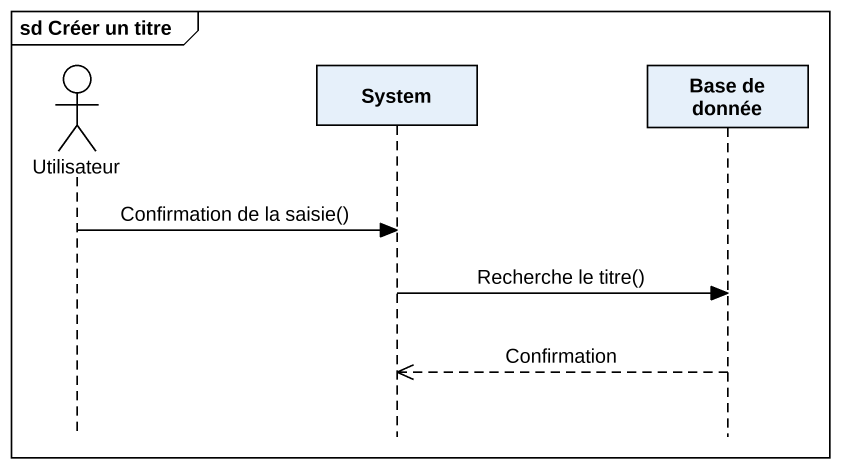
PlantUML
@startuml
mainframe sd Créer un titre
hide footbox
actor Utilisateur
participant System
participant "Base de donnée" as Base_de_donnée

Utilisateur -> System : Confirmation de la saisie()
System -> Base_de_donnée : Recherche le titre()
Base_de_donnée -->> System : Confirmation
@enduml
